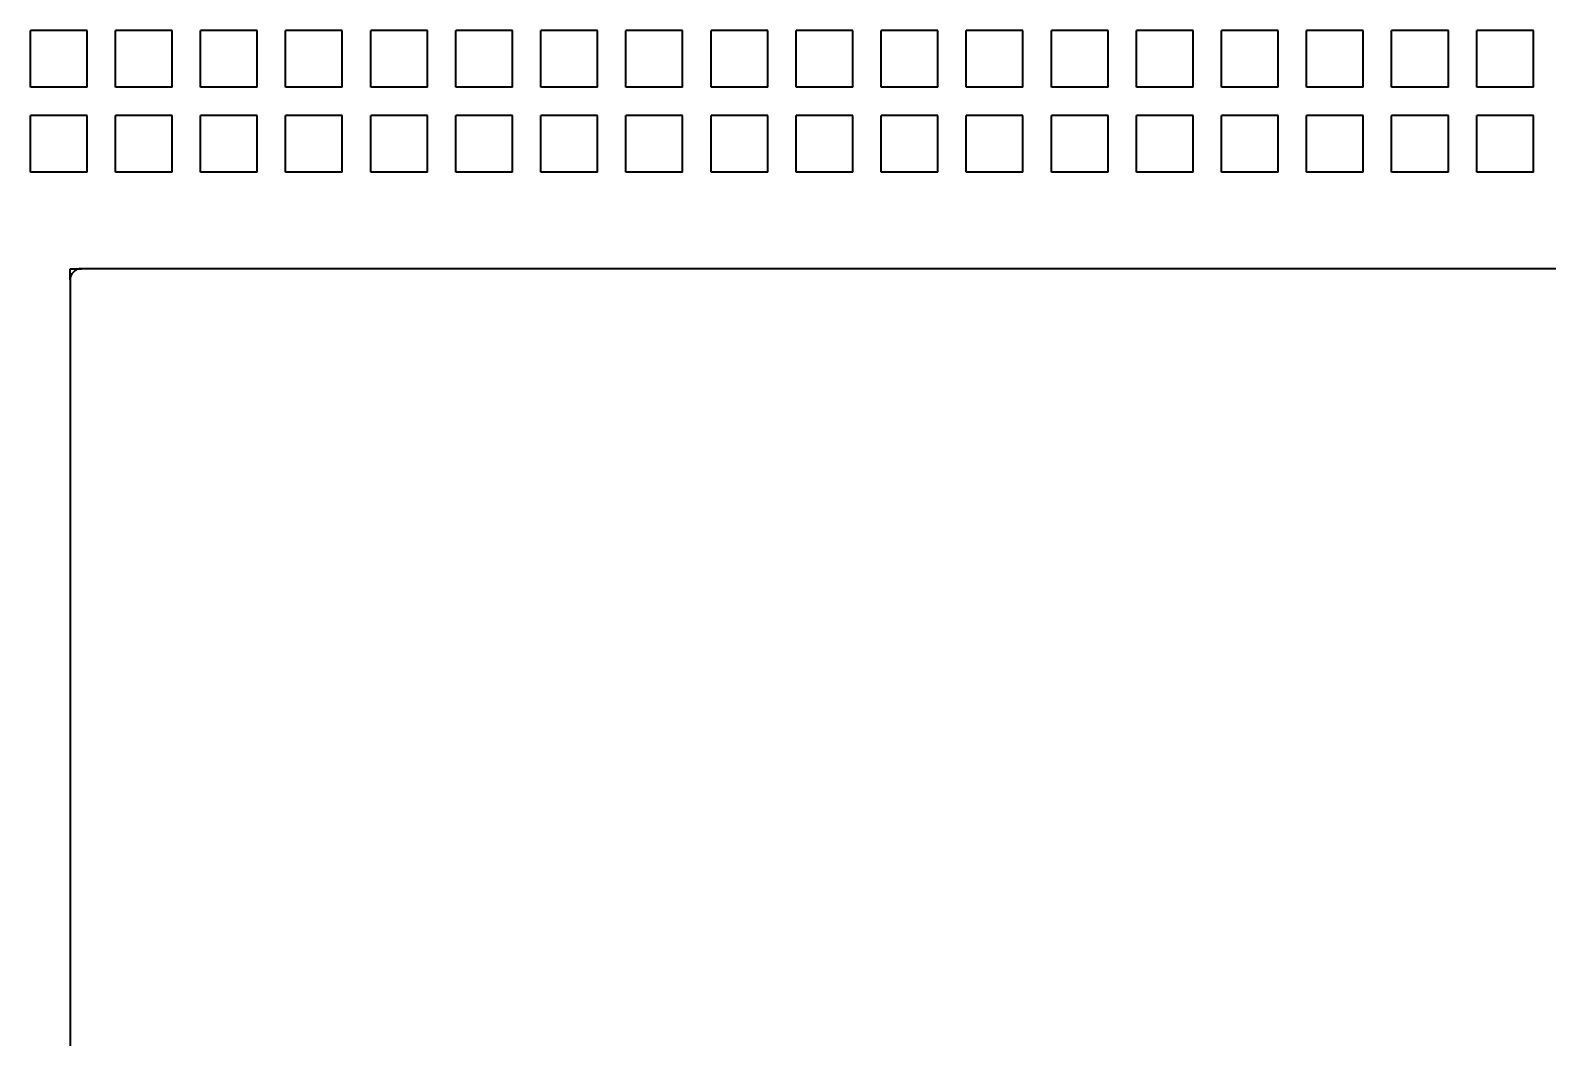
# Model space of a CAD drawing. Header units: millimetres. Extents: x 0 to 840, y -1485 to 297.
# Drawn here: x 71.628 to 74.303, y -1334.735 to -1332.96 of the extents above; entities that cross this region are included whole.
import ezdxf

# ---------------------------------------------------------------- set-up
doc = ezdxf.new("R2010")
doc.units = ezdxf.units.MM

# ---------------------------------------------------------------- blocks, each defined once
blk = doc.blocks.new('XT2_3P ABB')
at = {"color": 7, "lineweight": 35}
for p, q in [((-2.25, 8.08), (-2.25, 4.02)), ((-2.1603, 4), (2.1603, 4))]:
    blk.add_line(p, q, dxfattribs=at)
at = {"color": 7, "lineweight": 35, "ltscale": 0.025}
for p, q in [((-2.67, 6.58), (-2.67, 6.48)), ((-2.57, 6.58), (-2.67, 6.58)), ((-2.67, 6.58), (-2.67, 6.48)), ((-2.57, 6.58), (-2.67, 6.58)), ((-2.57, 6.58), (-2.57, 6.48)), ((-2.57, 6.58), (-2.57, 6.48)), ((-2.52, 6.58), (-2.52, 6.48)), ((-2.42, 6.58), (-2.52, 6.58)), ((-2.52, 6.58), (-2.52, 6.48)), ((-2.42, 6.58), (-2.52, 6.58)), ((-2.42, 6.58), (-2.42, 6.48)), ((-2.42, 6.58), (-2.42, 6.48)), ((-2.57, 6.48), (-2.67, 6.48)), ((-2.57, 6.48), (-2.67, 6.48)), ((-2.42, 6.48), (-2.52, 6.48)), ((-2.42, 6.48), (-2.52, 6.48)), ((-2.67, 6.43), (-2.67, 6.33)), ((-2.57, 6.43), (-2.67, 6.43)), ((-2.67, 6.43), (-2.67, 6.33)), ((-2.57, 6.43), (-2.67, 6.43)), ((-2.57, 6.43), (-2.57, 6.33)), ((-2.57, 6.43), (-2.57, 6.33)), ((-2.52, 6.43), (-2.52, 6.33)), ((-2.42, 6.43), (-2.52, 6.43)), ((-2.52, 6.43), (-2.52, 6.33)), ((-2.42, 6.43), (-2.52, 6.43)), ((-2.42, 6.43), (-2.42, 6.33)), ((-2.42, 6.43), (-2.42, 6.33)), ((-2.57, 6.33), (-2.67, 6.33)), ((-2.57, 6.33), (-2.67, 6.33)), ((-2.42, 6.33), (-2.52, 6.33)), ((-2.42, 6.33), (-2.52, 6.33)), ((-2.67, 6.28), (-2.67, 6.18)), ((-2.57, 6.28), (-2.67, 6.28)), ((-2.67, 6.28), (-2.67, 6.18)), ((-2.57, 6.28), (-2.67, 6.28)), ((-2.57, 6.28), (-2.57, 6.18)), ((-2.57, 6.28), (-2.57, 6.18)), ((-2.52, 6.28), (-2.52, 6.18)), ((-2.42, 6.28), (-2.52, 6.28)), ((-2.52, 6.28), (-2.52, 6.18)), ((-2.42, 6.28), (-2.52, 6.28)), ((-2.42, 6.28), (-2.42, 6.18)), ((-2.42, 6.28), (-2.42, 6.18)), ((-2.57, 6.18), (-2.67, 6.18)), ((-2.57, 6.18), (-2.67, 6.18)), ((-2.42, 6.18), (-2.52, 6.18)), ((-2.42, 6.18), (-2.52, 6.18)), ((-2.67, 6.13), (-2.67, 6.03)), ((-2.57, 6.13), (-2.67, 6.13)), ((-2.67, 6.13), (-2.67, 6.03)), ((-2.57, 6.13), (-2.67, 6.13)), ((-2.57, 6.13), (-2.57, 6.03)), ((-2.57, 6.13), (-2.57, 6.03)), ((-2.52, 6.13), (-2.52, 6.03)), ((-2.42, 6.13), (-2.52, 6.13)), ((-2.52, 6.13), (-2.52, 6.03)), ((-2.42, 6.13), (-2.52, 6.13)), ((-2.42, 6.13), (-2.42, 6.03)), ((-2.42, 6.13), (-2.42, 6.03)), ((-2.57, 6.03), (-2.67, 6.03)), ((-2.57, 6.03), (-2.67, 6.03)), ((-2.42, 6.03), (-2.52, 6.03)), ((-2.42, 6.03), (-2.52, 6.03)), ((-2.67, 5.98), (-2.67, 5.88)), ((-2.57, 5.98), (-2.67, 5.98)), ((-2.67, 5.98), (-2.67, 5.88)), ((-2.57, 5.98), (-2.67, 5.98)), ((-2.57, 5.98), (-2.57, 5.88)), ((-2.57, 5.98), (-2.57, 5.88)), ((-2.52, 5.98), (-2.52, 5.88)), ((-2.42, 5.98), (-2.52, 5.98)), ((-2.52, 5.98), (-2.52, 5.88)), ((-2.42, 5.98), (-2.52, 5.98)), ((-2.42, 5.98), (-2.42, 5.88)), ((-2.42, 5.98), (-2.42, 5.88)), ((-2.57, 5.88), (-2.67, 5.88)), ((-2.57, 5.88), (-2.67, 5.88)), ((-2.42, 5.88), (-2.52, 5.88)), ((-2.42, 5.88), (-2.52, 5.88)), ((-2.67, 5.83), (-2.67, 5.73)), ((-2.57, 5.83), (-2.67, 5.83)), ((-2.67, 5.83), (-2.67, 5.73)), ((-2.57, 5.83), (-2.67, 5.83)), ((-2.57, 5.83), (-2.57, 5.73)), ((-2.57, 5.83), (-2.57, 5.73)), ((-2.52, 5.83), (-2.52, 5.73)), ((-2.42, 5.83), (-2.52, 5.83)), ((-2.52, 5.83), (-2.52, 5.73)), ((-2.42, 5.83), (-2.52, 5.83)), ((-2.42, 5.83), (-2.42, 5.73)), ((-2.42, 5.83), (-2.42, 5.73)), ((-2.57, 5.73), (-2.67, 5.73)), ((-2.57, 5.73), (-2.67, 5.73)), ((-2.42, 5.73), (-2.52, 5.73)), ((-2.42, 5.73), (-2.52, 5.73)), ((-2.67, 5.68), (-2.67, 5.58)), ((-2.57, 5.68), (-2.67, 5.68)), ((-2.67, 5.68), (-2.67, 5.58)), ((-2.57, 5.68), (-2.67, 5.68)), ((-2.57, 5.68), (-2.57, 5.58)), ((-2.57, 5.68), (-2.57, 5.58)), ((-2.52, 5.68), (-2.52, 5.58)), ((-2.42, 5.68), (-2.52, 5.68)), ((-2.52, 5.68), (-2.52, 5.58)), ((-2.42, 5.68), (-2.52, 5.68)), ((-2.42, 5.68), (-2.42, 5.58)), ((-2.42, 5.68), (-2.42, 5.58)), ((-2.57, 5.58), (-2.67, 5.58)), ((-2.57, 5.58), (-2.67, 5.58)), ((-2.42, 5.58), (-2.52, 5.58)), ((-2.42, 5.58), (-2.52, 5.58)), ((-2.67, 5.53), (-2.67, 5.43)), ((-2.57, 5.53), (-2.67, 5.53)), ((-2.67, 5.53), (-2.67, 5.43)), ((-2.57, 5.53), (-2.67, 5.53)), ((-2.57, 5.53), (-2.57, 5.43)), ((-2.57, 5.53), (-2.57, 5.43)), ((-2.52, 5.53), (-2.52, 5.43)), ((-2.42, 5.53), (-2.52, 5.53)), ((-2.52, 5.53), (-2.52, 5.43)), ((-2.42, 5.53), (-2.52, 5.53)), ((-2.42, 5.53), (-2.42, 5.43)), ((-2.42, 5.53), (-2.42, 5.43)), ((-2.57, 5.43), (-2.67, 5.43)), ((-2.57, 5.43), (-2.67, 5.43)), ((-2.42, 5.43), (-2.52, 5.43)), ((-2.42, 5.43), (-2.52, 5.43)), ((-2.67, 5.38), (-2.67, 5.28)), ((-2.57, 5.38), (-2.67, 5.38)), ((-2.67, 5.38), (-2.67, 5.28)), ((-2.57, 5.38), (-2.67, 5.38)), ((-2.57, 5.38), (-2.57, 5.28)), ((-2.57, 5.38), (-2.57, 5.28)), ((-2.52, 5.38), (-2.52, 5.28)), ((-2.42, 5.38), (-2.52, 5.38)), ((-2.52, 5.38), (-2.52, 5.28)), ((-2.42, 5.38), (-2.52, 5.38)), ((-2.42, 5.38), (-2.42, 5.28)), ((-2.42, 5.38), (-2.42, 5.28)), ((-2.57, 5.28), (-2.67, 5.28)), ((-2.57, 5.28), (-2.67, 5.28)), ((-2.42, 5.28), (-2.52, 5.28)), ((-2.42, 5.28), (-2.52, 5.28)), ((-2.67, 5.23), (-2.67, 5.13)), ((-2.57, 5.23), (-2.67, 5.23)), ((-2.67, 5.23), (-2.67, 5.13)), ((-2.57, 5.23), (-2.67, 5.23)), ((-2.57, 5.23), (-2.57, 5.13)), ((-2.57, 5.23), (-2.57, 5.13)), ((-2.52, 5.23), (-2.52, 5.13)), ((-2.42, 5.23), (-2.52, 5.23)), ((-2.52, 5.23), (-2.52, 5.13)), ((-2.42, 5.23), (-2.52, 5.23)), ((-2.42, 5.23), (-2.42, 5.13)), ((-2.42, 5.23), (-2.42, 5.13)), ((-2.57, 5.13), (-2.67, 5.13)), ((-2.57, 5.13), (-2.67, 5.13)), ((-2.42, 5.13), (-2.52, 5.13)), ((-2.42, 5.13), (-2.52, 5.13)), ((-2.67, 5.08), (-2.67, 4.98)), ((-2.57, 5.08), (-2.67, 5.08)), ((-2.67, 5.08), (-2.67, 4.98)), ((-2.57, 5.08), (-2.67, 5.08)), ((-2.57, 5.08), (-2.57, 4.98)), ((-2.57, 5.08), (-2.57, 4.98)), ((-2.52, 5.08), (-2.52, 4.98)), ((-2.42, 5.08), (-2.52, 5.08)), ((-2.52, 5.08), (-2.52, 4.98)), ((-2.42, 5.08), (-2.52, 5.08)), ((-2.42, 5.08), (-2.42, 4.98)), ((-2.42, 5.08), (-2.42, 4.98)), ((-2.57, 4.98), (-2.67, 4.98)), ((-2.57, 4.98), (-2.67, 4.98)), ((-2.42, 4.98), (-2.52, 4.98)), ((-2.42, 4.98), (-2.52, 4.98)), ((-2.67, 4.93), (-2.67, 4.83)), ((-2.57, 4.93), (-2.67, 4.93)), ((-2.67, 4.93), (-2.67, 4.83)), ((-2.57, 4.93), (-2.67, 4.93)), ((-2.57, 4.93), (-2.57, 4.83)), ((-2.57, 4.93), (-2.57, 4.83)), ((-2.52, 4.93), (-2.52, 4.83)), ((-2.42, 4.93), (-2.52, 4.93)), ((-2.52, 4.93), (-2.52, 4.83)), ((-2.42, 4.93), (-2.52, 4.93)), ((-2.42, 4.93), (-2.42, 4.83)), ((-2.42, 4.93), (-2.42, 4.83)), ((-2.57, 4.83), (-2.67, 4.83)), ((-2.57, 4.83), (-2.67, 4.83)), ((-2.42, 4.83), (-2.52, 4.83)), ((-2.42, 4.83), (-2.52, 4.83)), ((-2.67, 4.78), (-2.67, 4.68)), ((-2.57, 4.78), (-2.67, 4.78)), ((-2.67, 4.78), (-2.67, 4.68)), ((-2.57, 4.78), (-2.67, 4.78)), ((-2.57, 4.78), (-2.57, 4.68)), ((-2.57, 4.78), (-2.57, 4.68)), ((-2.52, 4.78), (-2.52, 4.68)), ((-2.42, 4.78), (-2.52, 4.78)), ((-2.52, 4.78), (-2.52, 4.68)), ((-2.42, 4.78), (-2.52, 4.78)), ((-2.42, 4.78), (-2.42, 4.68)), ((-2.42, 4.78), (-2.42, 4.68)), ((-2.57, 4.68), (-2.67, 4.68)), ((-2.57, 4.68), (-2.67, 4.68)), ((-2.42, 4.68), (-2.52, 4.68)), ((-2.42, 4.68), (-2.52, 4.68)), ((-2.67, 4.63), (-2.67, 4.53)), ((-2.57, 4.63), (-2.67, 4.63)), ((-2.67, 4.63), (-2.67, 4.53)), ((-2.57, 4.63), (-2.67, 4.63)), ((-2.57, 4.63), (-2.57, 4.53)), ((-2.57, 4.63), (-2.57, 4.53)), ((-2.52, 4.63), (-2.52, 4.53)), ((-2.42, 4.63), (-2.52, 4.63)), ((-2.52, 4.63), (-2.52, 4.53)), ((-2.42, 4.63), (-2.52, 4.63)), ((-2.42, 4.63), (-2.42, 4.53)), ((-2.42, 4.63), (-2.42, 4.53)), ((-2.57, 4.53), (-2.67, 4.53)), ((-2.57, 4.53), (-2.67, 4.53)), ((-2.42, 4.53), (-2.52, 4.53)), ((-2.42, 4.53), (-2.52, 4.53)), ((-2.67, 4.48), (-2.67, 4.38)), ((-2.57, 4.48), (-2.67, 4.48)), ((-2.67, 4.48), (-2.67, 4.38)), ((-2.57, 4.48), (-2.67, 4.48)), ((-2.57, 4.48), (-2.57, 4.38)), ((-2.57, 4.48), (-2.57, 4.38)), ((-2.52, 4.48), (-2.52, 4.38)), ((-2.42, 4.48), (-2.52, 4.48)), ((-2.52, 4.48), (-2.52, 4.38)), ((-2.42, 4.48), (-2.52, 4.48)), ((-2.42, 4.48), (-2.42, 4.38)), ((-2.42, 4.48), (-2.42, 4.38)), ((-2.57, 4.38), (-2.67, 4.38)), ((-2.57, 4.38), (-2.67, 4.38)), ((-2.42, 4.38), (-2.52, 4.38)), ((-2.42, 4.38), (-2.52, 4.38)), ((-2.67, 4.33), (-2.67, 4.23)), ((-2.57, 4.33), (-2.67, 4.33)), ((-2.67, 4.33), (-2.67, 4.23)), ((-2.57, 4.33), (-2.67, 4.33)), ((-2.57, 4.33), (-2.57, 4.23)), ((-2.57, 4.33), (-2.57, 4.23)), ((-2.52, 4.33), (-2.52, 4.23)), ((-2.42, 4.33), (-2.52, 4.33)), ((-2.52, 4.33), (-2.52, 4.23)), ((-2.42, 4.33), (-2.52, 4.33)), ((-2.42, 4.33), (-2.42, 4.23)), ((-2.42, 4.33), (-2.42, 4.23)), ((-2.57, 4.23), (-2.67, 4.23)), ((-2.57, 4.23), (-2.67, 4.23)), ((-2.42, 4.23), (-2.52, 4.23)), ((-2.42, 4.23), (-2.52, 4.23)), ((-2.67, 4.18), (-2.67, 4.08)), ((-2.57, 4.18), (-2.67, 4.18)), ((-2.67, 4.18), (-2.67, 4.08)), ((-2.57, 4.18), (-2.67, 4.18)), ((-2.57, 4.18), (-2.57, 4.08)), ((-2.57, 4.18), (-2.57, 4.08)), ((-2.52, 4.18), (-2.52, 4.08)), ((-2.42, 4.18), (-2.52, 4.18)), ((-2.52, 4.18), (-2.52, 4.08)), ((-2.42, 4.18), (-2.52, 4.18)), ((-2.42, 4.18), (-2.42, 4.08)), ((-2.42, 4.18), (-2.42, 4.08)), ((-2.57, 4.08), (-2.67, 4.08)), ((-2.57, 4.08), (-2.67, 4.08)), ((-2.42, 4.08), (-2.52, 4.08)), ((-2.42, 4.08), (-2.52, 4.08)), ((-2.67, 4.03), (-2.67, 3.93)), ((-2.57, 4.03), (-2.67, 4.03)), ((-2.67, 4.03), (-2.67, 3.93)), ((-2.57, 4.03), (-2.67, 4.03)), ((-2.57, 4.03), (-2.57, 3.93)), ((-2.57, 4.03), (-2.57, 3.93)), ((-2.52, 4.03), (-2.52, 3.93)), ((-2.42, 4.03), (-2.52, 4.03)), ((-2.52, 4.03), (-2.52, 3.93)), ((-2.42, 4.03), (-2.52, 4.03)), ((-2.42, 4.03), (-2.42, 3.93)), ((-2.42, 4.03), (-2.42, 3.93)), ((-2.57, 3.93), (-2.67, 3.93)), ((-2.57, 3.93), (-2.67, 3.93)), ((-2.42, 3.93), (-2.52, 3.93)), ((-2.42, 3.93), (-2.52, 3.93))]:
    blk.add_line(p, q, dxfattribs=at)
at = {"color": 7, "lineweight": 35, "ltscale": 0.004979}
blk.add_line((-2.25, 4), (-2.25, 4.0199), dxfattribs=at)
blk.add_line((-2.25, 4), (-2.25, 4.0199), dxfattribs=at)
at = {"color": 7, "lineweight": 35, "ltscale": 0.004978}
blk.add_line((-2.2301, 4), (-2.25, 4), dxfattribs=at)
blk.add_line((-2.2301, 4), (-2.25, 4), dxfattribs=at)
at = {"color": 7, "lineweight": 35, "ltscale": 0.017437}
blk.add_line((-2.23, 4), (-2.1603, 4), dxfattribs=at)
at = {"color": 7, "lineweight": 35}
blk.add_arc((-2.23, 4.02), 0.02, 180, 270, dxfattribs=at)

msp = doc.modelspace()

# ---------------------------------------------------------------- block references
at = {"rotation": 270}
msp.add_blockref('XT2_3P ABB', (67.6981, -1335.6295), dxfattribs=at)

doc.saveas('drawing.dxf')
